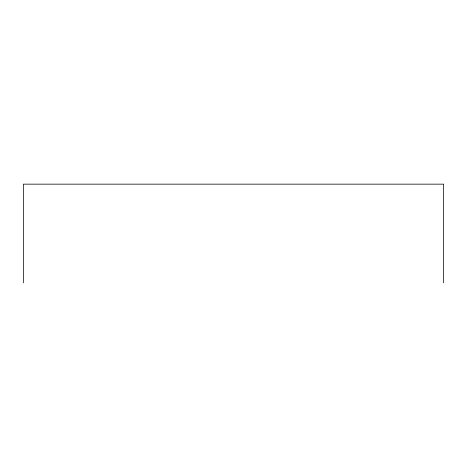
<?xml version="1.0" encoding="UTF-8"?>
<svg xmlns="http://www.w3.org/2000/svg" width="467" height="467" viewBox="0 0 467 467"><rect width="100%" height="100%" fill="white"/><g stroke="black" fill="none" stroke-linecap="round" stroke-linejoin="round"><path stroke-width="0.7" d="M443.65 282.844L443.65 184.156L23.35 184.156L23.35 282.844"/></g></svg>
